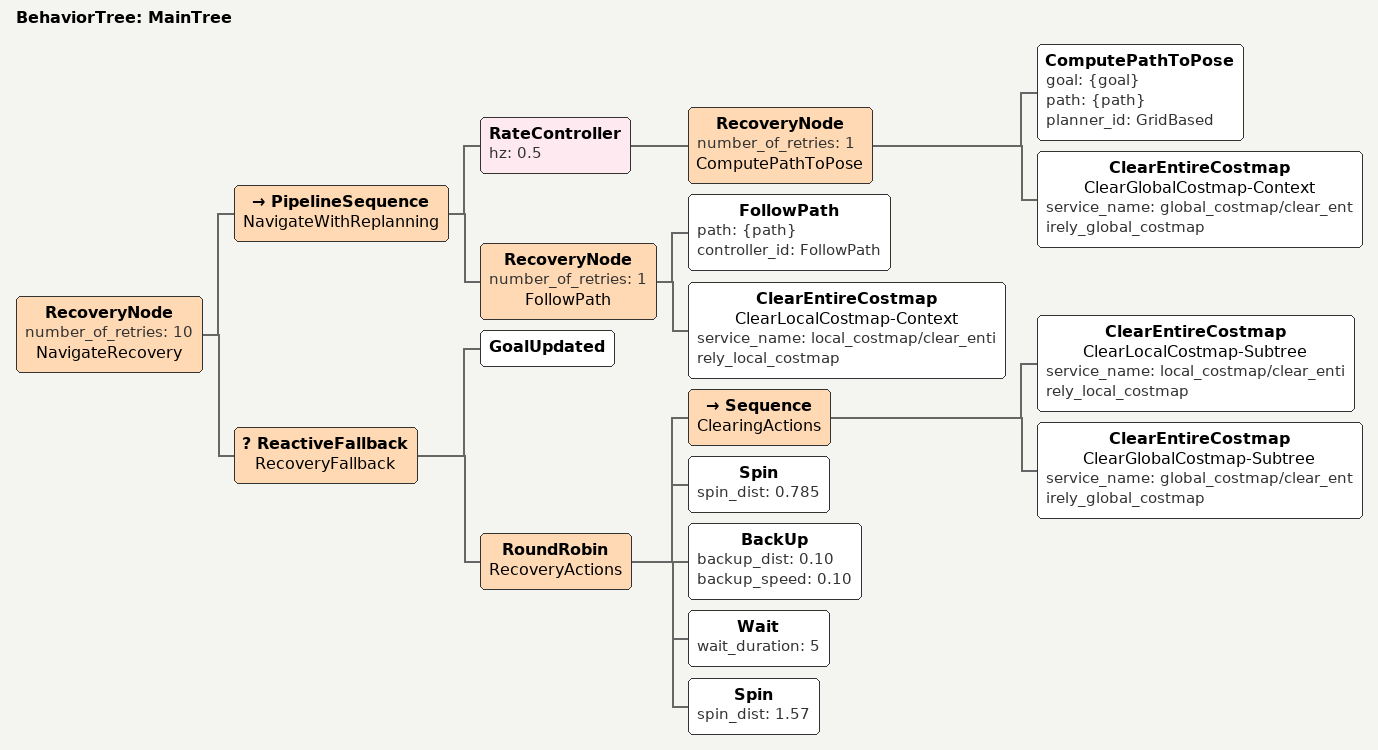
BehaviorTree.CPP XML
<root main_tree_to_execute="MainTree">
  <BehaviorTree ID="MainTree">
    <RecoveryNode number_of_retries="10" name="NavigateRecovery">
      <PipelineSequence name="NavigateWithReplanning">
        <RateController hz="0.5">
          <RecoveryNode number_of_retries="1" name="ComputePathToPose">
            <ComputePathToPose goal="{goal}" path="{path}" planner_id="GridBased"/>
            <ClearEntireCostmap name="ClearGlobalCostmap-Context" service_name="global_costmap/clear_entirely_global_costmap"/>
          </RecoveryNode>
        </RateController>
        <RecoveryNode number_of_retries="1" name="FollowPath">
          <FollowPath path="{path}" controller_id="FollowPath"/>
          <ClearEntireCostmap name="ClearLocalCostmap-Context" service_name="local_costmap/clear_entirely_local_costmap"/>
        </RecoveryNode>
      </PipelineSequence>
      <ReactiveFallback name="RecoveryFallback">
        <GoalUpdated/>
        <RoundRobin name="RecoveryActions">
          <Sequence name="ClearingActions">
            <ClearEntireCostmap name="ClearLocalCostmap-Subtree" service_name="local_costmap/clear_entirely_local_costmap"/>
            <ClearEntireCostmap name="ClearGlobalCostmap-Subtree" service_name="global_costmap/clear_entirely_global_costmap"/>
          </Sequence>
          <Spin spin_dist="0.785"/>
          <BackUp backup_dist="0.10" backup_speed="0.10"/>
          <Wait wait_duration="5"/>
          <Spin spin_dist="1.57"/>
        </RoundRobin>
      </ReactiveFallback>
    </RecoveryNode>
  </BehaviorTree>
</root>
